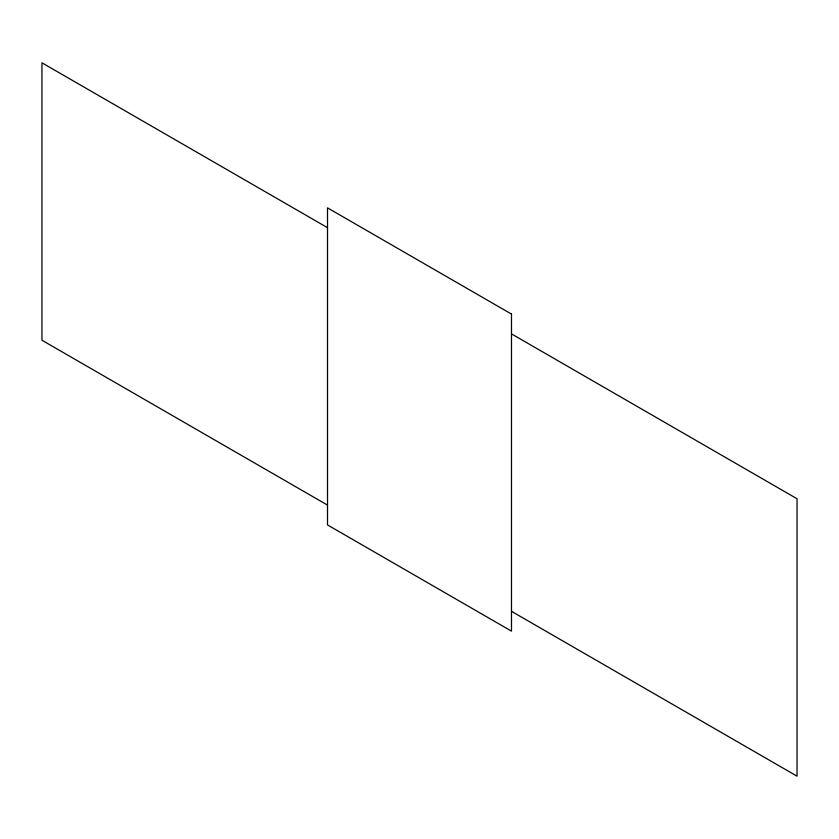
<?xml version="1.0" encoding="UTF-8"?>
<svg xmlns="http://www.w3.org/2000/svg" width="839" height="839" viewBox="0 0 839 839"><rect width="100%" height="100%" fill="white"/><g stroke="black" fill="none" stroke-linecap="round" stroke-linejoin="round"><path stroke-width="1.26" d="M327.514 227.684L41.95 62.81L41.95 340.235L327.514 505.109M511.486 333.891L797.05 498.765L797.05 776.19L511.486 611.316M511.486 314.08L327.514 207.862L327.514 524.92L511.486 631.138L511.486 314.08"/></g></svg>
